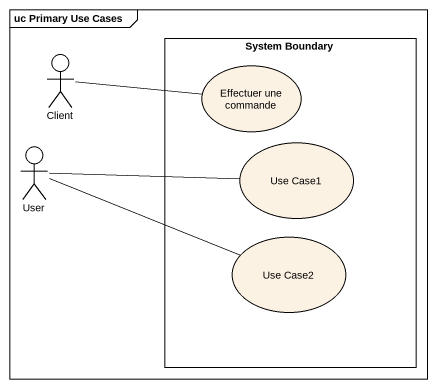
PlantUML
@startuml
mainframe uc Primary Use Cases
actor Client
rectangle "System Boundary" as System_Boundary {
  usecase "Effectuer une commande" as Effectuer_une_commande
  usecase "Use Case1" as Use_Case1
  usecase "Use Case2" as Use_Case2
}
actor User
Client -right- Effectuer_une_commande
User -right- Use_Case1
User -right- Use_Case2
@enduml
